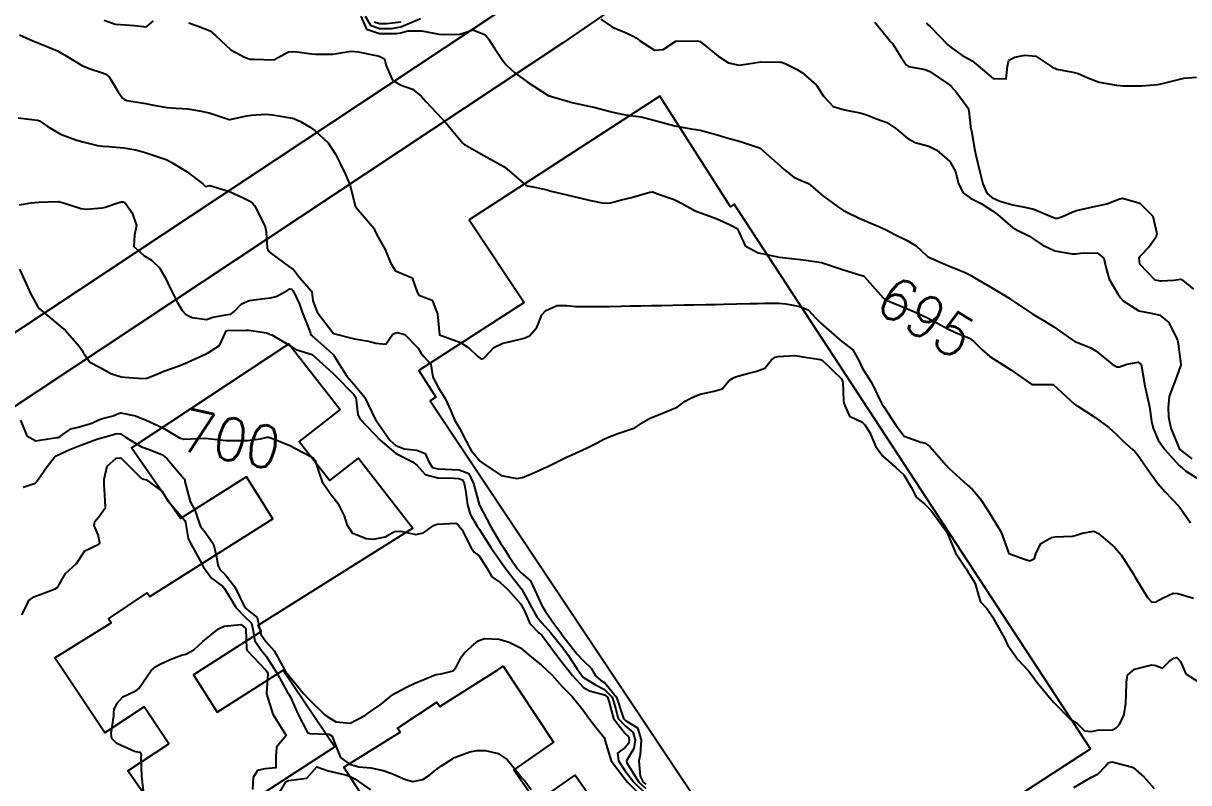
# Model space of a CAD drawing. Header units: metres. Extents: x 298520 to 308411, y 7433745 to 7450750.
# Drawn here: x 300823.2 to 300933.3, y 7443878.6 to 7443950.3 of the extents above; entities that cross this region are included whole.
import ezdxf
from ezdxf.enums import TextEntityAlignment as Align

# ---------------------------------------------------------------- set-up
doc = ezdxf.new("R2010")
doc.units = ezdxf.units.M
doc.header["$LTSCALE"] = 10
for name, color, linetype in [('Cotas', 45, 'Continuous'), ('Curvas de Nivel 1m', 11, 'Continuous'), ('Curvas de Nivel 5m', 15, 'Continuous'), ('Edificações', 30, 'Continuous'), ('Vias Primárias', 230, 'Continuous')]:
    doc.layers.add(name, color=color, linetype=linetype)
doc.styles.add('Style-STANDARD', font='STANDARD.shx')

msp = doc.modelspace()

# ---------------------------------------------------------------- linework, layer by layer
at = {"layer": 'Curvas de Nivel 1m', "flags": 128}
for points, elevation in [([(300855.13, 7443951.02), (300855.66, 7443949.79), (300856.88, 7443949.38), (300858.49, 7443949.37), (300858.88, 7443949.44), (300859.55, 7443949.63), (300860.88, 7443949.64), (300862.48, 7443949.32), (300862.88, 7443949.28), (300864.46, 7443949.32), (300864.88, 7443949.43), (300865.7, 7443949.71), (300866.88, 7443949.24), (300867.18, 7443948.87), (300867.73, 7443947.99), (300868.48, 7443946.85), (300868.84, 7443946.41), (300869.66, 7443945.67), (300870.82, 7443944.82), (300872.81, 7443943.52), (300874.62, 7443942.97), (300874.8, 7443942.94), (300874.93, 7443942.9), (300875.48, 7443942.77), (300876.8, 7443942.49), (300877.13, 7443942.41), (300878.79, 7443941.98), (300879.76, 7443941.75), (300880.79, 7443941.61), (300881.59, 7443941.51), (300882.78, 7443941.19), (300884.77, 7443940.66), (300886.47, 7443940.33), (300886.77, 7443940.3), (300887.15, 7443940.25), (300888.76, 7443939.8), (300889.9, 7443939.46), (300890.76, 7443939.23), (300891.25, 7443939.07), (300892.75, 7443938.59), (300892.81, 7443938.56), (300894.73, 7443936.86), (300895.1, 7443936.53), (300895.99, 7443935.8), (300896.71, 7443935.48), (300897.4, 7443935.2), (300898.24, 7443934.5), (300898.7, 7443934.08), (300900.13, 7443933.03), (300900.68, 7443932.67), (300901.07, 7443932.46), (300902.17, 7443931.94), (300902.67, 7443931.71), (300903.86, 7443931.23), (300904.66, 7443930.88), (300905.55, 7443930.41), (300906.65, 7443929.85), (300907.57, 7443929.32), (300908.57, 7443928.37), (300908.63, 7443928.32), (300908.74, 7443928.26), (300910.62, 7443927.44), (300912.11, 7443926.83), (300912.61, 7443926.6), (300913.1, 7443926.32), (300914.59, 7443925.42), (300916.48, 7443924.28), (300916.58, 7443924.21), (300916.78, 7443924.08), (300918.56, 7443922.88), (300919.63, 7443922.24), (300920.55, 7443921.67), (300922.26, 7443920.49), (300922.53, 7443920.3), (300922.6, 7443920.27), (300922.78, 7443920.21), (300924.04, 7443919.7), (300924.53, 7443919.41), (300926.07, 7443918.16), (300926.51, 7443917.92), (300926.75, 7443917.91), (300927.45, 7443918.15), (300928.52, 7443918.36), (300928.79, 7443918.13), (300928.85, 7443917.78), (300929.15, 7443916.12), (300929.33, 7443915.27), (300929.59, 7443914.12), (300929.79, 7443912.77), (300929.92, 7443912.12), (300930.42, 7443910.99), (300931.02, 7443910.1), (300932.4, 7443908.6), (300932.67, 7443908.36), (300933, 7443908.08), (300934.38, 7443907.2)], 694), ([(300855.51, 7443951.01), (300856.03, 7443950.15), (300856.88, 7443949.85), (300858.02, 7443949.84), (300858.88, 7443949.99), (300860.74, 7443950.79)], 693), ([(300856.39, 7443950.49), (300856.89, 7443950.32), (300857.56, 7443950.31), (300858.89, 7443950.47)], 692), ([(300877.78, 7443950.74), (300878.89, 7443949.98), (300880.16, 7443949.44), (300880.88, 7443949.09), (300881.12, 7443948.95), (300881.43, 7443948.7), (300882.86, 7443947.81), (300883.67, 7443947.86), (300884.87, 7443948.66), (300886.87, 7443948.68), (300887.15, 7443948.63), (300888.85, 7443947.23), (300889.82, 7443946.6), (300890.84, 7443946.39), (300892.11, 7443946.57), (300892.84, 7443946.69), (300894.7, 7443946.68), (300894.84, 7443946.66), (300895.19, 7443946.53), (300896.31, 7443945.99), (300896.83, 7443945.67), (300898.13, 7443944.5), (300898.81, 7443943.45), (300899.73, 7443942.48), (300900.79, 7443942.17), (300902.23, 7443941.89), (300902.79, 7443941.72), (300903.91, 7443941.3), (300904.78, 7443940.98), (300905.65, 7443940.41), (300906.76, 7443939.45), (300907.46, 7443939.09), (300908.76, 7443938.74), (300909.52, 7443938.36), (300910.74, 7443937.3), (300911.27, 7443936.34), (300911.56, 7443935.18), (300912, 7443934.33), (300912.7, 7443933.83), (300913.69, 7443933.31), (300914.68, 7443932.71), (300915.25, 7443932.29), (300916.66, 7443931.07), (300917.14, 7443930.76), (300918.19, 7443930.26), (300918.48, 7443930.08), (300918.65, 7443929.95), (300919.46, 7443929.42), (300920.64, 7443928.86), (300922.29, 7443928.56), (300922.64, 7443928.57), (300923.07, 7443928.63), (300924.64, 7443928.67), (300925.26, 7443928.17), (300925.47, 7443927.32), (300925.78, 7443926.17), (300926.59, 7443924.79), (300926.85, 7443924.42), (300927.1, 7443924.15), (300928.57, 7443923.19), (300929.73, 7443922.96), (300930.56, 7443922.78), (300931.41, 7443922.1), (300932.22, 7443920.41), (300932.3, 7443920.09), (300932.52, 7443918.39), (300932.54, 7443918.12), (300932.54, 7443918.09), (300932.54, 7443918.07), (300932.51, 7443917.99), (300932.01, 7443916.57), (300931.81, 7443916.1), (300931.46, 7443915.11), (300931.35, 7443914.1), (300931.38, 7443913.17), (300931.61, 7443912.1), (300932.41, 7443910.14), (300932.43, 7443910.11), (300932.45, 7443910.09), (300933.57, 7443909.23)], 693), ([(300903.66, 7443950.43), (300904.88, 7443948.93), (300905.11, 7443948.65), (300905.31, 7443948.42), (300906.11, 7443947.16), (300906.61, 7443946.4), (300906.84, 7443946.26), (300908.42, 7443945.96), (300908.84, 7443945.8), (300910.52, 7443944.66), (300910.82, 7443944.42), (300910.86, 7443944.39), (300910.9, 7443944.35), (300911.38, 7443943.77), (300912.45, 7443942.33), (300912.54, 7443942.07), (300912.73, 7443940.32), (300912.74, 7443940.29), (300912.77, 7443940.17), (300913.1, 7443938.32), (300913.18, 7443937.88), (300913.56, 7443936.31), (300913.85, 7443935.17), (300914.23, 7443934.3), (300914.7, 7443933.88), (300915.46, 7443933.53), (300916.69, 7443933.21), (300917.98, 7443932.96), (300918.68, 7443932.78), (300919.92, 7443932.24), (300920.67, 7443931.95), (300920.95, 7443931.95), (300921.64, 7443932.22), (300922.34, 7443932.55), (300922.68, 7443932.65), (300923.94, 7443932.94), (300924.69, 7443933.09), (300925.57, 7443933.29), (300926.7, 7443933.74), (300927.03, 7443933.82), (300928.69, 7443933.34), (300929.91, 7443932.12), (300930.29, 7443930.48), (300930.19, 7443930.11), (300929.55, 7443929.22), (300928.63, 7443928.3), (300928.59, 7443928.13), (300928.63, 7443927.64), (300930.1, 7443926.12), (300930.6, 7443926.02), (300930.69, 7443926.02), (300931.88, 7443926.1), (300932.53, 7443926.17), (300932.6, 7443926.15), (300932.7, 7443926.09), (300933.75, 7443925.23)], 692), ([(300908.52, 7443950.37), (300908.7, 7443950.18), (300908.89, 7443950.02), (300910.52, 7443948.35), (300910.87, 7443948.04), (300911.87, 7443947.32), (300912.85, 7443946.78), (300913.41, 7443946.31), (300914.83, 7443945.11), (300916.04, 7443945.08), (300916.19, 7443946.29), (300916.3, 7443946.84), (300916.86, 7443947.13), (300917.81, 7443947.32), (300918.86, 7443947.24), (300920.35, 7443946.23), (300920.84, 7443946.01), (300922.36, 7443945.73), (300922.84, 7443945.6), (300923.91, 7443945.11), (300924.83, 7443944.78), (300926.48, 7443944.51), (300926.83, 7443944.45), (300927.09, 7443944.42), (300928.83, 7443944.43), (300930.38, 7443944.56), (300930.83, 7443944.64), (300931.58, 7443944.85), (300932.83, 7443945.16), (300934.02, 7443945.26)], 691), ([(300822.87, 7443949.26), (300824.16, 7443948.68), (300824.86, 7443948.41), (300826.47, 7443947.74), (300826.85, 7443947.53), (300827.13, 7443947.35), (300828.83, 7443946.33), (300829.55, 7443946.04), (300830.83, 7443945.62), (300831.05, 7443945.53), (300831.36, 7443945.29), (300832.21, 7443943.88), (300832.61, 7443943.28), (300832.8, 7443943.13), (300833.03, 7443943.05), (300834.8, 7443942.76), (300835.38, 7443942.65), (300836.79, 7443942.39), (300837.68, 7443942.33), (300838.79, 7443942.26), (300839.89, 7443942.08), (300840.78, 7443941.89), (300842.68, 7443941.26), (300842.77, 7443941.25), (300844.33, 7443941.59), (300844.78, 7443941.66), (300846.14, 7443941.76), (300846.78, 7443941.71), (300848.47, 7443941.4), (300848.78, 7443941.34), (300849.43, 7443941.08), (300850.26, 7443940.56), (300850.76, 7443940.22), (300852.03, 7443939.05), (300852.74, 7443937.99), (300853.2, 7443937.04), (300853.68, 7443936.06), (300854.12, 7443935.03), (300854.59, 7443933.11), (300854.62, 7443933.02), (300854.68, 7443932.95), (300856.34, 7443930.99), (300856.45, 7443930.79), (300856.65, 7443930.3), (300857.4, 7443928.98), (300857.94, 7443927.65), (300858.39, 7443926.97), (300858.6, 7443926.86), (300859.95, 7443926.3), (300860.45, 7443924.95), (300860.58, 7443924.67), (300861.84, 7443924.2), (300862.36, 7443922.92), (300862.53, 7443920.92), (300864.53, 7443920.19), (300865.33, 7443919.7), (300866.17, 7443918.88), (300866.37, 7443918.73), (300866.51, 7443918.67), (300866.69, 7443918.69), (300866.88, 7443918.87), (300867.66, 7443919.72), (300868.53, 7443920.13), (300869.12, 7443920.25), (300870.53, 7443920.6), (300871.03, 7443920.82), (300871.74, 7443921.62), (300872.22, 7443922.81), (300872.57, 7443923.22), (300873.66, 7443923.71), (300874.57, 7443923.69), (300875.41, 7443923.61), (300876.57, 7443923.6), (300877.7, 7443923.61), (300878.57, 7443923.61), (300879.67, 7443923.62), (300880.57, 7443923.65), (300881.55, 7443923.67), (300882.57, 7443923.7), (300883.53, 7443923.71), (300884.57, 7443923.72), (300885.68, 7443923.75), (300886.57, 7443923.77), (300887.73, 7443923.78), (300888.57, 7443923.79), (300889.37, 7443923.81), (300890.58, 7443923.84), (300891.88, 7443923.87), (300892.58, 7443923.89), (300893.23, 7443923.9), (300894.58, 7443923.92), (300895.26, 7443923.85), (300896.57, 7443923.61), (300897.35, 7443923.29), (300898.08, 7443922.5), (300898.56, 7443922.02), (300900.3, 7443920.47), (300900.53, 7443920.29), (300901.57, 7443919.5), (300902.17, 7443918.45), (300902.5, 7443917.76), (300903.34, 7443916.43), (300904.11, 7443914.78), (300904.3, 7443914.42), (300904.46, 7443914.19), (300905.64, 7443912.41), (300906.43, 7443911.35), (300907.99, 7443910.8), (300908.42, 7443910.7), (300908.85, 7443910.37), (300910.4, 7443908.61), (300910.64, 7443908.35), (300912.37, 7443906.76), (300912.87, 7443906.32), (300913.56, 7443905.51), (300914.34, 7443904.3), (300915.57, 7443902.29), (300916.29, 7443900.28), (300917.79, 7443899.76), (300918.29, 7443899.59), (300918.73, 7443899.8), (300918.87, 7443900.24), (300919.33, 7443901.22), (300920.32, 7443901.79), (300920.69, 7443901.85), (300922.32, 7443901.93), (300922.56, 7443901.97), (300923.22, 7443902.2), (300924.32, 7443902.38), (300924.76, 7443902.18), (300926.3, 7443900.84), (300926.91, 7443900.15), (300928.08, 7443898.34), (300928.18, 7443898.14), (300928.27, 7443897.98), (300929.41, 7443896.12), (300929.8, 7443895.68), (300930.24, 7443895.73), (300930.48, 7443895.87), (300930.87, 7443896.1), (300931.81, 7443896.54), (300932.25, 7443896.5), (300933.73, 7443896.07)], 696), ([(300822.77, 7443941.4), (300824.58, 7443941.18), (300824.77, 7443941.12), (300825.51, 7443940.62), (300826.76, 7443939.87), (300828.19, 7443939.34), (300828.75, 7443939.19), (300830.25, 7443938.81), (300830.75, 7443938.75), (300831.33, 7443938.72), (300832.75, 7443938.57), (300833.87, 7443938.38), (300834.74, 7443938.15), (300836.36, 7443937.61), (300836.74, 7443937.47), (300837.2, 7443937.23), (300838.72, 7443936.31), (300840.21, 7443935.19), (300840.46, 7443934.94), (300840.7, 7443934.99), (300840.87, 7443935.01), (300842.7, 7443934.47), (300843.95, 7443933.88), (300844.69, 7443933.5), (300844.9, 7443933.35), (300845.07, 7443933.13), (300845.52, 7443932.28), (300846.07, 7443931.12), (300846.19, 7443930.66), (300846.28, 7443929.12), (300846.38, 7443928.86), (300846.63, 7443928.63), (300848.29, 7443927.42), (300848.61, 7443927.2), (300848.68, 7443927.16), (300848.75, 7443927.09), (300849.34, 7443926.34), (300850.47, 7443925.06), (300850.5, 7443924.98), (300850.57, 7443924.15), (300850.99, 7443923.06), (300852.53, 7443921.04), (300854.53, 7443920.54), (300855.85, 7443920.32), (300856.52, 7443920.13), (300857.48, 7443920.03), (300858.1, 7443920.97), (300858.38, 7443921.13), (300858.54, 7443921.14), (300859.26, 7443920.96), (300860.52, 7443919.67), (300860.78, 7443919.22), (300860.99, 7443918.94), (300861.72, 7443918.15), (300861.93, 7443916.93), (300862.48, 7443915.87), (300863.07, 7443914.91), (300863.61, 7443913.75), (300863.96, 7443912.9), (300864.43, 7443912.1), (300865.07, 7443910.89), (300865.52, 7443910), (300866.39, 7443909.01), (300866.55, 7443908.87), (300868.38, 7443907.66), (300869.86, 7443907.35), (300870.38, 7443907.46), (300871.51, 7443907.93), (300872.39, 7443908.33), (300872.72, 7443908.47), (300873.34, 7443908.79), (300874.04, 7443909.14), (300874.4, 7443909.3), (300875.38, 7443909.75), (300876.41, 7443910.22), (300877.43, 7443910.74), (300878.07, 7443911.08), (300878.42, 7443911.24), (300879.49, 7443911.65), (300880.43, 7443911.95), (300881, 7443912.14), (300881.79, 7443912.69), (300882.45, 7443913.05), (300883.6, 7443913.52), (300884.46, 7443913.87), (300885, 7443914.11), (300885.75, 7443914.65), (300886.2, 7443914.91), (300886.47, 7443915.03), (300887.15, 7443915.31), (300888.47, 7443915.6), (300889.24, 7443915.84), (300889.9, 7443916.6), (300890.23, 7443916.85), (300890.49, 7443916.95), (300891.76, 7443917.31), (300892.5, 7443917.51), (300893.26, 7443917.79), (300893.89, 7443918.55), (300894.23, 7443918.83), (300894.52, 7443918.89), (300896.06, 7443918.98), (300896.52, 7443918.92), (300896.85, 7443918.85), (300898.51, 7443918.61), (300898.7, 7443918.49), (300900.49, 7443916.77), (300900.62, 7443916.47), (300900.7, 7443914.7), (300900.72, 7443914.47), (300901.25, 7443913.26), (300902.45, 7443912.67), (300902.7, 7443912.44), (300903.17, 7443911.7), (300903.73, 7443910.43), (300904.4, 7443909.48), (300905.65, 7443908.41), (300906.38, 7443907.72), (300907.17, 7443906.39), (300907.57, 7443905.6), (300908.35, 7443904.97), (300908.95, 7443904.36), (300910.32, 7443902.48), (300910.41, 7443902.35), (300910.5, 7443902.17), (300911.27, 7443900.34), (300912.28, 7443898.83), (300912.47, 7443898.52), (300912.6, 7443898.33), (300913.12, 7443897.45), (300913.43, 7443896.31), (300913.64, 7443895.71), (300914.23, 7443895.09), (300914.76, 7443894.29), (300915.49, 7443893.01), (300915.88, 7443892.28), (300916.19, 7443891.67), (300917.17, 7443890.27), (300918.16, 7443889.2), (300918.57, 7443888.67), (300918.87, 7443888.25), (300920.13, 7443886.7), (300920.55, 7443886.23), (300922.11, 7443884.65), (300922.37, 7443884.47), (300922.8, 7443884.2), (300923.44, 7443883.54), (300924.1, 7443883.48), (300924.67, 7443883.6), (300926.1, 7443883.65), (300926.45, 7443883.81), (300926.74, 7443884.15), (300927.18, 7443885.08), (300927.34, 7443886.15), (300927.38, 7443886.9), (300927.41, 7443888.15), (300927.51, 7443888.8), (300928.17, 7443889.36), (300929.81, 7443889.76), (300930.17, 7443889.71), (300930.8, 7443889.47), (300931.46, 7443890.1), (300931.88, 7443890.39), (300932.18, 7443890.46), (300932.52, 7443890.08), (300933.01, 7443888.93), (300934.15, 7443888.2)], 697), ([(300822.87, 7443933.21), (300823.99, 7443933.38), (300824.68, 7443933.46), (300826.54, 7443933.5), (300826.68, 7443933.48), (300827.12, 7443933.35), (300828.68, 7443932.84), (300829.21, 7443932.79), (300830.68, 7443932.91), (300831, 7443932.97), (300831.89, 7443933.29), (300832.48, 7443933.48), (300832.68, 7443933.47), (300832.81, 7443933.4), (300832.92, 7443933.28), (300833.51, 7443932.43), (300833.93, 7443931.26), (300833.74, 7443930.36), (300833.67, 7443929.27), (300834.62, 7443928.4), (300835.34, 7443927.97), (300836.09, 7443927.24), (300836.6, 7443926.39), (300837.18, 7443925.22), (300837.8, 7443923.99), (300838.25, 7443923.21), (300838.56, 7443922.87), (300839.19, 7443922.57), (300840.55, 7443922.36), (300841.15, 7443922.58), (300842.56, 7443922.83), (300842.84, 7443922.88), (300843.19, 7443923.15), (300843.86, 7443923.86), (300844.57, 7443924.18), (300845.76, 7443924.31), (300846.58, 7443924.41), (300847.13, 7443924.56), (300848.12, 7443925.09), (300848.41, 7443925.26), (300848.59, 7443925.23), (300848.73, 7443925.09), (300849.32, 7443923.83), (300849.58, 7443923.07), (300850.26, 7443921.34), (300850.36, 7443921.06), (300850.41, 7443920.94), (300850.53, 7443920.84), (300852.14, 7443919.42), (300852.51, 7443919.08), (300852.54, 7443919.04), (300852.58, 7443918.97), (300853.81, 7443917.03), (300854.48, 7443916.24), (300855.49, 7443915), (300855.82, 7443914.36), (300856.44, 7443913.03), (300856.46, 7443912.99), (300856.5, 7443912.93), (300857.85, 7443910.98), (300858.41, 7443910.47), (300859.21, 7443910.15), (300860.4, 7443910.03), (300861.19, 7443909.73), (300861.55, 7443908.93), (300861.87, 7443908.41), (300862.39, 7443908.26), (300863.07, 7443908.23), (300864.39, 7443908.18), (300865.32, 7443907.82), (300865.76, 7443906.88), (300866.3, 7443904.91), (300866.31, 7443904.87), (300866.32, 7443904.85), (300866.34, 7443904.79), (300867.35, 7443902.86), (300868.3, 7443901.27), (300868.58, 7443900.85), (300869.08, 7443900.04), (300869.9, 7443898.83), (300870.27, 7443898.46), (300871.13, 7443897.69), (300871.55, 7443896.81), (300872.23, 7443895.3), (300872.55, 7443894.8), (300873.34, 7443893.66), (300874, 7443892.78), (300874.2, 7443892.52), (300875.55, 7443890.77), (300876.17, 7443890.11), (300876.88, 7443889.47), (300877.29, 7443888.74), (300877.75, 7443888.33), (300878.15, 7443888.06), (300879.27, 7443886.72), (300879.82, 7443885), (300879.91, 7443884.71), (300880.1, 7443884.53), (300881.23, 7443883.83), (300881.58, 7443882.69), (300881.48, 7443881.28), (300881.38, 7443880.7), (300881.48, 7443879.25), (300881.78, 7443878.69), (300882.03, 7443878.51)], 698), ([(300822.89, 7443927.12), (300823.66, 7443925.38), (300823.95, 7443924.75), (300824.57, 7443923.63), (300824.78, 7443923.37), (300826.54, 7443921.89), (300827.22, 7443921.34), (300828.52, 7443919.86), (300828.74, 7443919.55), (300828.86, 7443919.32), (300829.53, 7443918.34), (300830.5, 7443917.83), (300831.52, 7443917.29), (300832.49, 7443916.97), (300832.83, 7443916.93), (300834.49, 7443916.8), (300834.92, 7443916.82), (300835.94, 7443917.24), (300836.5, 7443917.51), (300837.77, 7443917.95), (300838.5, 7443918.21), (300840.44, 7443919.11), (300840.51, 7443919.14), (300840.55, 7443919.14), (300840.65, 7443919.18), (300841.77, 7443919.92), (300842.33, 7443921.16), (300842.4, 7443921.29), (300842.54, 7443921.33), (300844.3, 7443921.38), (300844.54, 7443921.38), (300846.2, 7443921.12), (300846.45, 7443921.03), (300846.53, 7443920.97), (300846.72, 7443920.92), (300848.52, 7443919.87), (300848.99, 7443919.55), (300850.51, 7443919.06), (300852.5, 7443917.28), (300852.73, 7443917.04), (300854.47, 7443915.3), (300854.63, 7443915.02), (300854.84, 7443913.41), (300855.03, 7443913.01), (300856.42, 7443911.54), (300856.93, 7443910.98), (300858.4, 7443909.76), (300860, 7443908.95), (300860.39, 7443908.63), (300861.2, 7443907.75), (300862.38, 7443907.43), (300863.9, 7443907.38), (300864.38, 7443907.37), (300864.71, 7443907.23), (300864.88, 7443906.89), (300865, 7443906.26), (300865.18, 7443904.89), (300865.43, 7443903.98), (300866.09, 7443902.87), (300866.32, 7443902.54), (300867.4, 7443900.86), (300868.28, 7443899.58), (300868.82, 7443898.84), (300870.25, 7443896.99), (300870.32, 7443896.9), (300870.36, 7443896.83), (300870.47, 7443896.61), (300871.44, 7443894.81), (300871.72, 7443894.31), (300872.21, 7443893.75), (300873.06, 7443892.79), (300874.18, 7443891.38), (300874.63, 7443890.78), (300875.59, 7443889.34), (300875.98, 7443888.76), (300876.15, 7443888.58), (300877.27, 7443887.87), (300878.14, 7443887.43), (300878.84, 7443886.72), (300879.16, 7443885.68), (300879.43, 7443884.72), (300880.1, 7443883.99), (300880.8, 7443883.41), (300881.02, 7443882.7), (300880.89, 7443881.88), (300880.21, 7443880.71), (300880.23, 7443880.53), (300881.36, 7443878.7), (300882.03, 7443878.11)], 699), ([(300823.22, 7443906.53), (300824.37, 7443906.93), (300824.58, 7443907.16), (300824.71, 7443907.37), (300825.5, 7443908.48), (300826.16, 7443909.35), (300826.28, 7443909.47), (300826.4, 7443909.54), (300827.63, 7443910.11), (300828.41, 7443910.43), (300830.19, 7443911.08), (300830.41, 7443911.14), (300830.54, 7443911.17), (300830.97, 7443911.29), (300832.09, 7443911.61), (300832.42, 7443911.58), (300832.88, 7443911.28), (300834.4, 7443910.35), (300835.21, 7443910.06), (300836.4, 7443909.59), (300836.83, 7443909.23), (300838.37, 7443907.4), (300838.46, 7443907.3), (300838.49, 7443907.21), (300838.5, 7443907.08), (300838.99, 7443905.2), (300839.46, 7443904.32), (300839.85, 7443903.19), (300839.97, 7443902.83), (300840.32, 7443902.43), (300841.19, 7443901.17), (300841.48, 7443899.97), (300841.61, 7443899.17), (300841.84, 7443898.74), (300842.26, 7443898.33), (300843.21, 7443897.15), (300844.17, 7443895.2), (300844.2, 7443895.14), (300844.22, 7443895.12), (300845.33, 7443894.24), (300845.59, 7443893.12), (300845.69, 7443892.61), (300846.19, 7443891.95), (300846.94, 7443891.1), (300847.92, 7443889.33), (300848.05, 7443889.09), (300848.15, 7443888.94), (300849.7, 7443887.07), (300850.13, 7443886.58), (300851.72, 7443885.05), (300851.95, 7443884.9), (300852.1, 7443884.8), (300852.75, 7443884.38), (300854.1, 7443884.26), (300855.5, 7443885), (300855.85, 7443885.25), (300856.11, 7443885.44), (300857.03, 7443886.07), (300858.13, 7443886.97), (300859.43, 7443887.66), (300860.14, 7443888.01), (300861.98, 7443888.75), (300862.15, 7443888.83), (300862.22, 7443888.85), (300862.69, 7443888.91), (300863.84, 7443889.22), (300864.16, 7443889.6), (300864.59, 7443890.48), (300864.91, 7443890.89), (300865.57, 7443891.5), (300866.19, 7443892.05), (300866.79, 7443892.27), (300868.19, 7443892.18), (300869.12, 7443891.91), (300870.18, 7443891.37), (300870.87, 7443890.82), (300871.57, 7443890.21), (300872.16, 7443889.77), (300873.17, 7443888.79), (300874.14, 7443887.74), (300875.07, 7443886.77), (300876.11, 7443885.49), (300876.66, 7443884.75), (300877.29, 7443883.93), (300878.08, 7443882.91), (300878.15, 7443882.73), (300878.16, 7443882.65), (300878.75, 7443880.72), (300880.04, 7443879.01), (300880.31, 7443878.71), (300882.02, 7443876.99)], 701), ([(300823.11, 7443894.49), (300823.57, 7443895.39), (300823.77, 7443895.85), (300824.23, 7443896.18), (300825.09, 7443896.51), (300826.25, 7443896.94), (300826.5, 7443897.1), (300826.64, 7443897.35), (300827.22, 7443898.38), (300828.27, 7443899.33), (300829.07, 7443900.54), (300830.3, 7443901.13), (300830.42, 7443901.18), (300830.48, 7443901.3), (300830.31, 7443902.05), (300829.93, 7443902.91), (300830, 7443903.3), (300830.33, 7443903.7), (300831.02, 7443904.61), (300830.99, 7443905.29), (300830.87, 7443906.8), (300830.89, 7443907.29), (300831.16, 7443908.52), (300832, 7443909.28), (300832.35, 7443909.32), (300832.39, 7443909.32), (300832.49, 7443909.28), (300834.37, 7443907.38), (300834.46, 7443907.34), (300834.89, 7443907.25), (300836.36, 7443906.12), (300836.92, 7443905.22), (300838.33, 7443903.6), (300838.51, 7443903.39), (300838.57, 7443903.21), (300838.82, 7443901.71), (300839.05, 7443901.2), (300840.03, 7443899.44), (300840.17, 7443899.19), (300840.27, 7443899), (300841.03, 7443897.95), (300842.07, 7443897.16), (300842.25, 7443896.97), (300843.33, 7443895.15), (300844.21, 7443894.28), (300844.79, 7443893.72), (300844.93, 7443893.13), (300845.11, 7443892.05), (300845.74, 7443891.12), (300846.18, 7443890.6), (300847.12, 7443889.1), (300848.14, 7443887.3), (300848.26, 7443887.09), (300848.43, 7443886.78), (300849.2, 7443885.08), (300850.09, 7443883.39), (300850.3, 7443883.28), (300852.08, 7443883.24), (300852.41, 7443883.04), (300852.61, 7443882.51), (300853.2, 7443881.03), (300854.05, 7443880.38), (300854.92, 7443880.14), (300856.05, 7443880.06), (300857.23, 7443879.8), (300858.04, 7443879.51), (300859.33, 7443878.96), (300860.03, 7443878.76), (300860.96, 7443878.94), (300861.61, 7443879.35), (300862.04, 7443879.72), (300862.73, 7443880.24), (300863.76, 7443880.9), (300863.95, 7443881.02), (300864.06, 7443881.07), (300865.4, 7443881.55), (300866.07, 7443881.69), (300866.88, 7443881.67), (300868.07, 7443881.41), (300868.95, 7443880.84), (300870.04, 7443879.47), (300870.32, 7443879.11), (300870.59, 7443878.82), (300871.21, 7443878)], 702), ([(300834.6, 7443877.83), (300834.43, 7443879.25), (300834.36, 7443880.95), (300834.39, 7443881.26), (300834.3, 7443881.49), (300834.07, 7443881.54), (300833.73, 7443881.6), (300832.07, 7443882.34), (300831.61, 7443882.82), (300831.54, 7443883.29), (300831.78, 7443884.97), (300831.79, 7443885.28), (300831.82, 7443885.57), (300832.12, 7443886.16), (300832.65, 7443886.75), (300833.72, 7443887.26), (300834, 7443887.4), (300834.14, 7443887.54), (300835.31, 7443889.24), (300835.77, 7443889.62), (300836.16, 7443889.84), (300837.1, 7443890.29), (300838.17, 7443890.67), (300838.59, 7443890.79), (300839.34, 7443891.2), (300839.79, 7443891.59), (300840.19, 7443891.98), (300841.69, 7443893.17), (300842.21, 7443893.41), (300843.77, 7443893.58), (300844.2, 7443893.25), (300844.26, 7443893.19), (300844.27, 7443893.14), (300844.32, 7443891.27), (300844.37, 7443891.14), (300846.16, 7443889.26), (300846.26, 7443889.11), (300846.33, 7443888.92), (300846.2, 7443887.11), (300846.2, 7443887.04), (300846.8, 7443885.1), (300848.08, 7443883.09), (300847.16, 7443882.01), (300847.1, 7443881.1), (300847.08, 7443880.06), (300846.05, 7443879.94), (300845.36, 7443879.81), (300844.95, 7443879.13), (300844.88, 7443877.99)], 703), ([(300847.43, 7443877.68), (300848.03, 7443878.74), (300848.28, 7443878.84), (300850.03, 7443879.07), (300850.97, 7443880.14), (300852.04, 7443879.78), (300853.67, 7443879.39), (300854.04, 7443879.27), (300854.55, 7443879.01), (300856.02, 7443877.97)], 703), ([(300922.44, 7443878.2), (300924.04, 7443879.13), (300924.75, 7443879.47), (300925.4, 7443880.17), (300925.7, 7443880.52), (300926.06, 7443880.61), (300927.87, 7443880.14), (300928.05, 7443880.07), (300929.08, 7443879.16), (300930.03, 7443878.11)], 698)]:
    msp.add_lwpolyline(points, dxfattribs=dict(at, elevation=elevation))
at = {"layer": 'Curvas de Nivel 5m', "flags": 128}
for points, elevation in [([(300830.89, 7443950.63), (300831.91, 7443950.26), (300832.88, 7443950.18), (300833.75, 7443950.14), (300834.88, 7443949.99), (300835.55, 7443950.58)], 695), ([(300838.88, 7443950.38), (300839.77, 7443950.08), (300840.88, 7443949.61), (300841.4, 7443949.17), (300842.85, 7443947.84), (300844.12, 7443947.14), (300844.67, 7443946.96), (300844.84, 7443946.95), (300845.03, 7443946.94), (300846.84, 7443946.88), (300847.02, 7443946.93), (300847.3, 7443947.11), (300848.3, 7443947.65), (300848.85, 7443947.68), (300850.46, 7443947.45), (300850.85, 7443947.41), (300852.46, 7443947.43), (300852.85, 7443947.49), (300854.19, 7443947.69), (300854.85, 7443947.64), (300856.55, 7443947.29), (300856.85, 7443947.22), (300857.35, 7443946.98), (300857.5, 7443946.32), (300858.1, 7443944.98), (300858.82, 7443944.52), (300859.98, 7443944.11), (300860.81, 7443943.47), (300861.27, 7443942.94), (300862.78, 7443941.36), (300863.18, 7443940.92), (300864.75, 7443939.02), (300864.81, 7443938.96), (300864.9, 7443938.9), (300866.74, 7443937.87), (300868.55, 7443936.85), (300868.72, 7443936.74), (300869.4, 7443936.15), (300870.71, 7443935.07), (300870.87, 7443934.99), (300871.7, 7443934.82), (300872.54, 7443934.64), (300872.7, 7443934.6), (300872.97, 7443934.53), (300874.7, 7443934.1), (300875.78, 7443933.85), (300876.69, 7443933.65), (300878.07, 7443933.35), (300878.69, 7443933.38), (300879.74, 7443933.67), (300880.69, 7443933.9), (300882.4, 7443934.38), (300882.7, 7443934.42), (300883.12, 7443934.25), (300884.69, 7443933.7), (300885.41, 7443933.37), (300886.68, 7443932.63), (300888.67, 7443931.91), (300889.92, 7443931.34), (300890.66, 7443930.95), (300890.83, 7443930.59), (300891.4, 7443929.34), (300892.63, 7443928.66), (300893.13, 7443928.56), (300894.63, 7443928.27), (300894.94, 7443928.23), (300896.63, 7443928.05), (300897.15, 7443927.98), (300898.62, 7443927.75), (300899.67, 7443927.42), (300900.61, 7443927.08), (300902.53, 7443926.51), (300902.6, 7443926.48), (300902.66, 7443926.44), (300903.19, 7443925.84), (300904.43, 7443924.42), (300904.58, 7443924.29), (300904.82, 7443924.18), (300906.57, 7443923.45), (300907.32, 7443923.14), (300908.56, 7443922.57), (300908.94, 7443922.37), (300910.54, 7443921.49), (300911.33, 7443921.13), (300912.54, 7443920.63), (300912.96, 7443920.32), (300913.75, 7443919.53), (300914.52, 7443918.89), (300915.46, 7443918.29), (300916.5, 7443917.63), (300918.48, 7443916.25), (300920.48, 7443916.23), (300922.47, 7443914.42), (300922.59, 7443914.33), (300922.83, 7443914.2), (300924.45, 7443913.12), (300925.74, 7443912.17), (300926.43, 7443911.55), (300927.13, 7443910.86), (300927.94, 7443910.14), (300928.19, 7443909.91), (300928.41, 7443909.66), (300929.5, 7443908.12), (300930.37, 7443906.88), (300931.06, 7443906.1), (300932.35, 7443904.76), (300932.64, 7443904.38), (300932.83, 7443904.08), (300933.45, 7443903.18)], 695), ([(300822.97, 7443912.86), (300823.58, 7443911.39), (300824.42, 7443910.93), (300824.8, 7443910.99), (300826.42, 7443911.22), (300826.53, 7443911.24), (300826.75, 7443911.35), (300827.72, 7443912.04), (300828.43, 7443912.21), (300829.71, 7443912.58), (300830.44, 7443912.92), (300830.72, 7443913.02), (300831.72, 7443913.29), (300832.23, 7443913.5), (300832.45, 7443913.57), (300833.83, 7443913.27), (300834.44, 7443913.02), (300834.79, 7443912.91), (300836.43, 7443912.15), (300837.98, 7443911.21), (300838.41, 7443911.09), (300840.41, 7443911.18), (300842.41, 7443910.96), (300842.63, 7443910.94), (300844.41, 7443910.94), (300845.63, 7443911.12), (300846.27, 7443911.26), (300846.42, 7443911.25), (300846.87, 7443911.11), (300848.41, 7443910.48), (300849.62, 7443909.86), (300850.4, 7443909.45), (300850.63, 7443909.31), (300850.82, 7443909.06), (300851.19, 7443907.86), (300851.47, 7443907.05), (300852.35, 7443905.78), (300852.95, 7443905.03), (300853.53, 7443903.83), (300853.81, 7443903.03), (300854.31, 7443902.24), (300855.61, 7443901.69), (300856.3, 7443901.65), (300857.42, 7443901.87), (300858.31, 7443902.35), (300858.89, 7443902.39), (300860.31, 7443902.08), (300861.03, 7443902.22), (300861.99, 7443902.92), (300862.32, 7443903.06), (300864.08, 7443903.15), (300864.32, 7443903.02), (300864.36, 7443902.93), (300864.38, 7443902.9), (300864.66, 7443902.55), (300865.49, 7443900.88), (300865.82, 7443900.41), (300866.28, 7443900.07), (300867.05, 7443898.86), (300867.5, 7443898.09), (300868.26, 7443897.54), (300869.04, 7443896.84), (300870.23, 7443895.49), (300870.59, 7443894.82), (300871.08, 7443893.68), (300871.94, 7443892.8), (300872.2, 7443892.56), (300873.54, 7443890.79), (300874.16, 7443889.96), (300875.09, 7443888.77), (300876.14, 7443887.63), (300876.71, 7443887.32), (300878.14, 7443886.95), (300878.4, 7443886.73), (300878.52, 7443886.34), (300878.96, 7443884.72), (300880.09, 7443883.28), (300880.38, 7443883), (300880.47, 7443882.7), (300880.41, 7443882.37), (300880.07, 7443881.97), (300879.36, 7443881.42), (300879.44, 7443880.72), (300880.04, 7443879.79), (300880.88, 7443878.7), (300882.02, 7443877.6)], 700)]:
    msp.add_lwpolyline(points, dxfattribs=dict(at, elevation=elevation))
at = {"layer": 'Edificações'}
for points in [[(300870.53, 7443923.98), (300860.58, 7443917.55), (300862.2, 7443915.04), (300861.66, 7443914.69), (300895.78, 7443863.54), (300924.03, 7443881.83), (300890.37, 7443933.27), (300890.01, 7443933.01), (300883.35, 7443943.46), (300865.36, 7443931.78)], [(300826.21, 7443890.42), (300831.54, 7443893.73), (300831.29, 7443894.12), (300834.94, 7443896.58), (300835.18, 7443896.22), (300846.82, 7443903.57), (300844.32, 7443907.53), (300838.08, 7443903.59), (300833.46, 7443910.25), (300848.32, 7443920.08), (300853.15, 7443913.88), (300849.29, 7443910.87), (300852.19, 7443907.16), (300854.89, 7443909.27), (300860.04, 7443902.66), (300845.38, 7443893.47), (300845.72, 7443892.91), (300839.31, 7443888.82), (300841.56, 7443885.3), (300847.77, 7443889.27), (300852.66, 7443882.02), (300838.11, 7443872.59), (300833.12, 7443879.75), (300836.98, 7443882.32), (300834.65, 7443885.82), (300830.93, 7443883.35)]]:
    msp.add_lwpolyline(points, close=True, dxfattribs=at)
msp.add_lwpolyline([(300858.41, 7443872.5), (300853.51, 7443880.11), (300858.82, 7443883.42), (300858.58, 7443883.8), (300862.3, 7443886.26), (300862.59, 7443885.83), (300868.06, 7443889.31), (300868.56, 7443889.64), (300873.32, 7443882.47), (300869.57, 7443879.87), (300871.7, 7443876.81), (300874.85, 7443879.01), (300875.36, 7443879.36), (300880.7, 7443871.79)], dxfattribs=at)
at = {"layer": 'Vias Primárias'}
for points in [[(300812.53, 7444085.31), (300813.54, 7444081.83, -0.19425), (300812.75, 7444074.17, 0.007393), (300810.18, 7444069.11, 0.075572), (300809.54, 7444067.08, 0.208017), (300810.28, 7444064.26, 0.091317), (300817.22, 7444058.13, -0.015471), (300824.32, 7444053.57), (300848.8, 7444034.67), (300869.21, 7444019.51), (300888.47, 7444005.12), (300900.44, 7443996.27, -0.481401), (300900.52, 7443973.6), (300870.91, 7443953.26), (300796.69, 7443904.08, 0.01516), (300791.57, 7443900.45), (300785.28, 7443895.92), (300774.66, 7443888.31)], [(300914.36, 7443976.08), (300874.15, 7443948.45), (300799.9, 7443899.24, 0.015317), (300795.01, 7443895.78), (300788.65, 7443891.2), (300778.7, 7443884.12)]]:
    msp.add_lwpolyline(points, format="xyb", dxfattribs=at)

# ---------------------------------------------------------------- texts
at = {"layer": 'Cotas', "style": 'Style-STANDARD'}
for s, rotation, p in [('695', 328.3364, (300908.48, 7443922.6, 695)), ('700', 347.9062, (300842.84, 7443911.06, 700))]:
    msp.add_text(s, height=4, rotation=rotation, dxfattribs=at).set_placement(p, align=Align.MIDDLE_CENTER)

doc.saveas('drawing.dxf')
